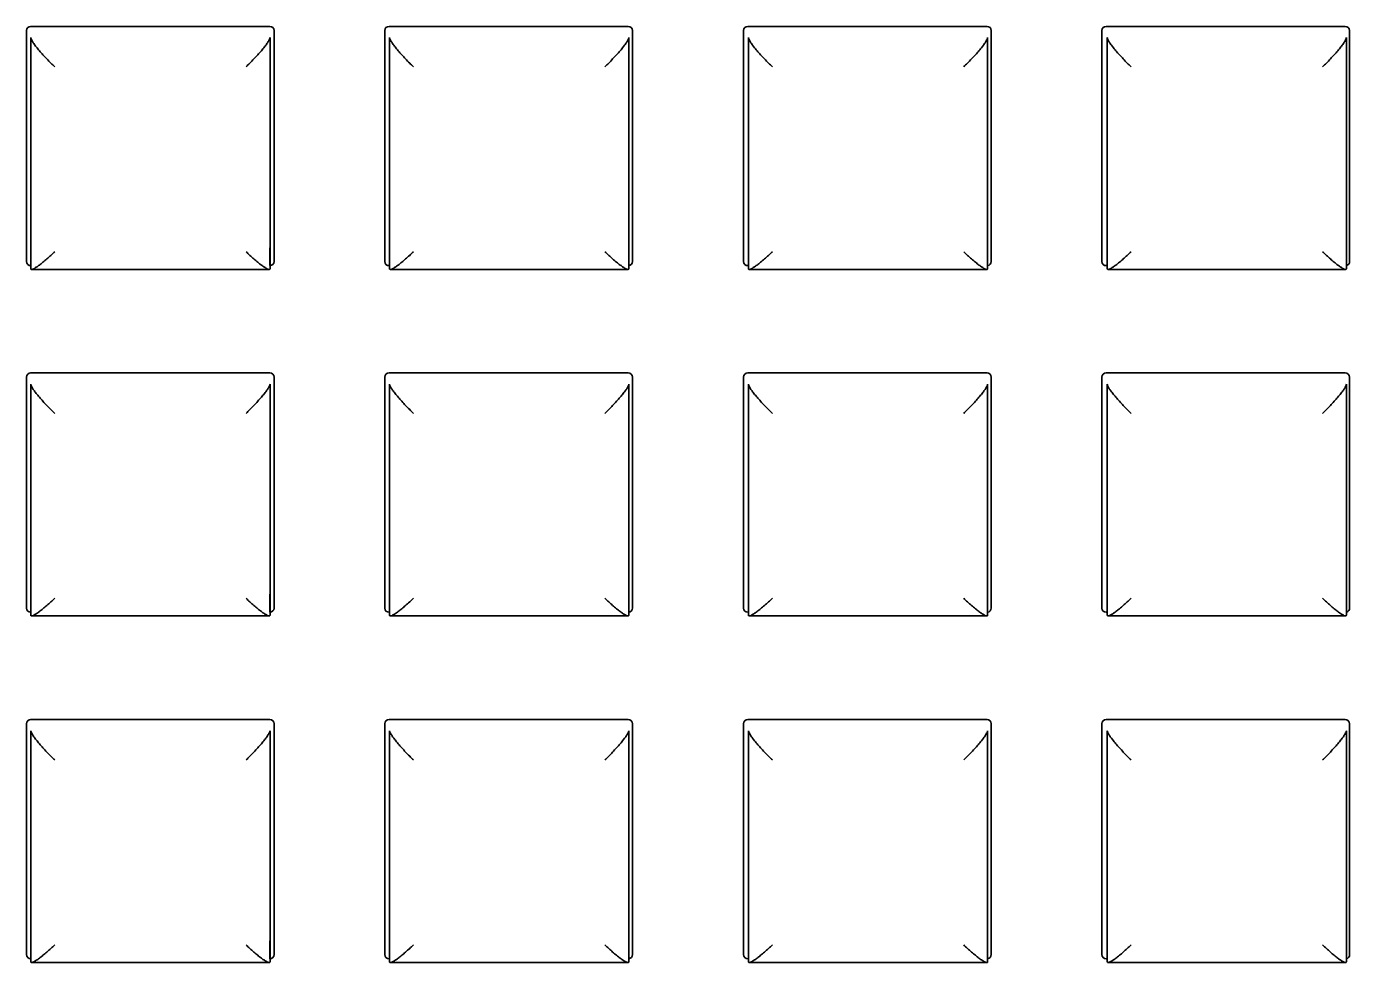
# Model space of a CAD drawing. Header units: inches. Extents: x 25 to 188, y -279 to -12.
# Drawn here: x 105.61 to 117.71, y -101.52 to -92.95 of the extents above; entities that cross this region are included whole.
import ezdxf

# ---------------------------------------------------------------- set-up
doc = ezdxf.new("R2010")
doc.units = ezdxf.units.IN
doc.header["$MEASUREMENT"] = 0
doc.layers.add('front panel', color=7, linetype='Continuous')

# ---------------------------------------------------------------- blocks, each defined once
blk = doc.blocks.new('block 3')
at = {"layer": 'front panel', "color": 7, "lineweight": 35, "true_color": 0xffffff}
for points in [[(105.646, -92.953), (107.835, -92.953)], [(108.925, -92.953), (111.113, -92.953)], [(112.207, -92.953), (114.396, -92.953)], [(115.486, -92.953), (117.674, -92.953)], [(105.608, -95.105), (105.608, -92.991)], [(105.647, -93.055), (105.647, -95.169)], [(107.836, -93.055), (107.836, -95.169)], [(107.874, -92.991), (107.874, -95.105)], [(108.886, -95.105), (108.886, -92.991)], [(108.93, -93.055), (108.93, -95.169)], [(111.119, -93.055), (111.119, -95.169)], [(111.152, -92.991), (111.152, -95.105)], [(112.169, -95.105), (112.169, -92.991)], [(112.213, -93.055), (112.213, -95.169)], [(114.401, -93.055), (114.401, -95.169)], [(114.435, -92.991), (114.435, -95.105)], [(115.447, -95.105), (115.447, -92.991)], [(115.496, -93.055), (115.496, -95.169)], [(117.684, -93.055), (117.684, -95.169)], [(117.713, -92.991), (117.713, -95.105)], [(107.835, -94.978), (107.835, -95.11), (107.835, -95.142)], [(105.647, -95.142), (105.646, -95.142)], [(108.93, -95.142), (108.925, -95.142)], [(112.213, -95.142), (112.207, -95.142)], [(115.496, -95.142), (115.486, -95.142)], [(107.828, -95.177), (105.655, -95.177)], [(111.111, -95.177), (108.937, -95.177)], [(114.394, -95.177), (112.22, -95.177)], [(117.677, -95.177), (115.503, -95.177)], [(105.608, -98.276), (105.608, -96.161)], [(105.646, -96.124), (107.835, -96.124)], [(105.647, -96.226), (105.647, -98.34)], [(107.836, -96.226), (107.836, -98.34)], [(107.874, -96.161), (107.874, -98.276)], [(108.886, -98.276), (108.886, -96.161)], [(108.925, -96.124), (111.113, -96.124)], [(108.93, -96.226), (108.93, -98.34)], [(111.119, -96.226), (111.119, -98.34)], [(111.152, -96.161), (111.152, -98.276)], [(112.169, -98.276), (112.169, -96.161)], [(112.207, -96.124), (114.396, -96.124)], [(112.213, -96.226), (112.213, -98.34)], [(114.401, -96.226), (114.401, -98.34)], [(114.435, -96.161), (114.435, -98.276)], [(115.447, -98.276), (115.447, -96.161)], [(115.486, -96.124), (117.674, -96.124)], [(115.496, -96.226), (115.496, -98.34)], [(117.684, -96.226), (117.684, -98.34)], [(117.713, -96.161), (117.713, -98.276)], [(107.835, -98.149), (107.835, -98.281), (107.835, -98.313)], [(105.647, -98.313), (105.646, -98.313)], [(107.828, -98.347), (105.655, -98.347)], [(108.93, -98.313), (108.925, -98.313)], [(111.111, -98.347), (108.937, -98.347)], [(112.213, -98.313), (112.207, -98.313)], [(114.394, -98.347), (112.22, -98.347)], [(115.496, -98.313), (115.486, -98.313)], [(117.677, -98.347), (115.503, -98.347)], [(105.608, -101.446), (105.608, -99.332)], [(105.646, -99.295), (107.835, -99.295)], [(107.874, -99.332), (107.874, -101.446)], [(108.886, -101.446), (108.886, -99.332)], [(108.925, -99.295), (111.113, -99.295)], [(111.152, -99.332), (111.152, -101.446)], [(112.169, -101.446), (112.169, -99.332)], [(112.207, -99.295), (114.396, -99.295)], [(114.435, -99.332), (114.435, -101.446)], [(115.447, -101.446), (115.447, -99.332)], [(115.486, -99.295), (117.674, -99.295)], [(117.713, -99.332), (117.713, -101.446)], [(105.647, -101.511), (105.647, -99.397)], [(107.836, -99.397), (107.836, -101.511)], [(108.93, -99.397), (108.93, -101.511)], [(111.119, -99.397), (111.119, -101.511)], [(112.213, -101.511), (112.213, -99.397)], [(114.401, -99.397), (114.401, -101.511)], [(115.496, -101.511), (115.496, -99.397)], [(117.684, -99.397), (117.684, -101.511)], [(107.835, -101.32), (107.835, -101.452), (107.835, -101.484)], [(105.647, -101.484), (105.646, -101.484)], [(107.828, -101.518), (105.655, -101.518)], [(108.93, -101.484), (108.925, -101.484)], [(111.111, -101.518), (108.937, -101.518)], [(112.213, -101.484), (112.207, -101.484)], [(114.394, -101.518), (112.22, -101.518)], [(115.496, -101.484), (115.486, -101.484)], [(117.677, -101.518), (115.503, -101.518)]]:
    blk.add_lwpolyline(points, dxfattribs=at)
for points in [[(105.608, -92.991), (105.608, -92.97), (105.625, -92.953), (105.646, -92.953)], [(107.835, -92.953), (107.856, -92.953), (107.874, -92.97), (107.874, -92.991)], [(108.886, -92.991), (108.886, -92.97), (108.903, -92.953), (108.925, -92.953)], [(111.113, -92.953), (111.134, -92.953), (111.152, -92.97), (111.152, -92.991)], [(112.169, -92.991), (112.169, -92.97), (112.186, -92.953), (112.207, -92.953)], [(114.396, -92.953), (114.417, -92.953), (114.435, -92.97), (114.435, -92.991)], [(115.447, -92.991), (115.447, -92.97), (115.464, -92.953), (115.486, -92.953)], [(117.674, -92.953), (117.695, -92.953), (117.713, -92.97), (117.713, -92.991)], [(105.646, -95.142), (105.625, -95.142), (105.608, -95.125), (105.608, -95.105)], [(107.874, -95.105), (107.874, -95.125), (107.857, -95.141), (107.836, -95.142)], [(108.925, -95.142), (108.903, -95.142), (108.886, -95.125), (108.886, -95.105)], [(111.152, -95.105), (111.152, -95.123), (111.137, -95.139), (111.119, -95.141)], [(112.207, -95.142), (112.186, -95.142), (112.169, -95.125), (112.169, -95.105)], [(114.435, -95.105), (114.435, -95.123), (114.42, -95.139), (114.401, -95.141)], [(115.486, -95.142), (115.464, -95.142), (115.447, -95.125), (115.447, -95.105)], [(117.713, -95.105), (117.713, -95.122), (117.701, -95.136), (117.684, -95.14)], [(105.608, -96.161), (105.608, -96.141), (105.625, -96.124), (105.646, -96.124)], [(107.835, -96.124), (107.856, -96.124), (107.874, -96.141), (107.874, -96.161)], [(108.886, -96.161), (108.886, -96.141), (108.903, -96.124), (108.925, -96.124)], [(111.113, -96.124), (111.134, -96.124), (111.152, -96.141), (111.152, -96.161)], [(112.169, -96.161), (112.169, -96.141), (112.186, -96.124), (112.207, -96.124)], [(114.396, -96.124), (114.417, -96.124), (114.435, -96.141), (114.435, -96.161)], [(115.447, -96.161), (115.447, -96.141), (115.464, -96.124), (115.486, -96.124)], [(117.674, -96.124), (117.695, -96.124), (117.713, -96.141), (117.713, -96.161)], [(105.646, -98.313), (105.625, -98.313), (105.608, -98.296), (105.608, -98.276)], [(107.874, -98.276), (107.874, -98.296), (107.857, -98.312), (107.836, -98.313)], [(108.925, -98.313), (108.903, -98.313), (108.886, -98.296), (108.886, -98.276)], [(111.152, -98.276), (111.152, -98.294), (111.137, -98.31), (111.119, -98.312)], [(112.207, -98.313), (112.186, -98.313), (112.169, -98.296), (112.169, -98.276)], [(114.435, -98.276), (114.435, -98.294), (114.42, -98.31), (114.401, -98.312)], [(115.486, -98.313), (115.464, -98.313), (115.447, -98.296), (115.447, -98.276)], [(117.713, -98.276), (117.713, -98.293), (117.701, -98.307), (117.684, -98.311)], [(105.608, -99.332), (105.608, -99.312), (105.625, -99.295), (105.646, -99.295)], [(107.835, -99.295), (107.856, -99.295), (107.874, -99.312), (107.874, -99.332)], [(108.886, -99.332), (108.886, -99.312), (108.903, -99.295), (108.925, -99.295)], [(111.113, -99.295), (111.134, -99.295), (111.152, -99.312), (111.152, -99.332)], [(112.169, -99.332), (112.169, -99.312), (112.186, -99.295), (112.207, -99.295)], [(114.396, -99.295), (114.417, -99.295), (114.435, -99.312), (114.435, -99.332)], [(115.447, -99.332), (115.447, -99.312), (115.464, -99.295), (115.486, -99.295)], [(117.674, -99.295), (117.695, -99.295), (117.713, -99.312), (117.713, -99.332)], [(105.646, -101.484), (105.625, -101.484), (105.608, -101.467), (105.608, -101.446)], [(107.874, -101.446), (107.874, -101.467), (107.857, -101.483), (107.836, -101.484)], [(108.925, -101.484), (108.903, -101.484), (108.886, -101.467), (108.886, -101.446)], [(111.152, -101.446), (111.152, -101.465), (111.137, -101.481), (111.119, -101.483)], [(112.207, -101.484), (112.186, -101.484), (112.169, -101.467), (112.169, -101.446)], [(114.435, -101.446), (114.435, -101.465), (114.42, -101.481), (114.401, -101.483)], [(115.486, -101.484), (115.464, -101.484), (115.447, -101.467), (115.447, -101.446)], [(117.713, -101.446), (117.713, -101.464), (117.701, -101.478), (117.684, -101.482)]]:
    blk.add_open_spline(points, degree=3, dxfattribs=at)
for points, knots in [([(105.866, -93.323), (105.854, -93.312), (105.842, -93.3), (105.831, -93.288), (105.819, -93.276), (105.806, -93.263), (105.794, -93.251), (105.782, -93.238), (105.771, -93.225), (105.759, -93.212), (105.748, -93.2), (105.737, -93.187), (105.726, -93.175), (105.716, -93.163), (105.707, -93.151), (105.698, -93.14), (105.689, -93.13), (105.682, -93.119), (105.675, -93.11), (105.669, -93.101), (105.664, -93.093), (105.659, -93.085), (105.655, -93.078), (105.652, -93.072), (105.65, -93.067), (105.648, -93.062), (105.647, -93.058), (105.647, -93.055)], [0, 0, 0, 0, 1, 1, 1, 2, 2, 2, 3, 3, 3, 4, 4, 4, 5, 5, 5, 6, 6, 6, 7, 7, 7, 8, 8, 8, 9, 9, 9, 9]), ([(107.617, -93.323), (107.629, -93.312), (107.64, -93.3), (107.652, -93.288), (107.664, -93.276), (107.677, -93.263), (107.688, -93.251), (107.7, -93.238), (107.712, -93.225), (107.724, -93.212), (107.735, -93.2), (107.746, -93.187), (107.757, -93.175), (107.767, -93.163), (107.776, -93.151), (107.785, -93.14), (107.793, -93.13), (107.801, -93.119), (107.808, -93.11), (107.814, -93.101), (107.819, -93.093), (107.824, -93.085), (107.828, -93.078), (107.831, -93.072), (107.833, -93.067), (107.835, -93.062), (107.836, -93.058), (107.836, -93.055)], [0, 0, 0, 0, 1, 1, 1, 2, 2, 2, 3, 3, 3, 4, 4, 4, 5, 5, 5, 6, 6, 6, 7, 7, 7, 8, 8, 8, 9, 9, 9, 9]), ([(108.93, -93.055), (108.93, -93.058), (108.931, -93.062), (108.933, -93.067), (108.935, -93.072), (108.938, -93.078), (108.942, -93.085), (108.946, -93.093), (108.952, -93.101), (108.958, -93.11), (108.965, -93.119), (108.972, -93.13), (108.981, -93.14), (108.989, -93.151), (108.999, -93.163), (109.009, -93.175), (109.019, -93.187), (109.031, -93.2), (109.042, -93.212), (109.053, -93.225), (109.065, -93.238), (109.077, -93.251), (109.089, -93.263), (109.101, -93.276), (109.114, -93.288), (109.125, -93.3), (109.137, -93.312), (109.149, -93.323)], [0, 0, 0, 0, 1, 1, 1, 2, 2, 2, 3, 3, 3, 4, 4, 4, 5, 5, 5, 6, 6, 6, 7, 7, 7, 8, 8, 8, 9, 9, 9, 9]), ([(111.119, -93.055), (111.119, -93.058), (111.118, -93.062), (111.116, -93.067), (111.114, -93.072), (111.111, -93.078), (111.107, -93.085), (111.102, -93.093), (111.097, -93.101), (111.091, -93.11), (111.084, -93.119), (111.076, -93.13), (111.068, -93.14), (111.059, -93.151), (111.05, -93.163), (111.04, -93.175), (111.029, -93.187), (111.018, -93.2), (111.007, -93.212), (110.995, -93.225), (110.983, -93.238), (110.971, -93.251), (110.959, -93.263), (110.947, -93.276), (110.935, -93.288), (110.923, -93.3), (110.911, -93.312), (110.9, -93.323)], [0, 0, 0, 0, 1, 1, 1, 2, 2, 2, 3, 3, 3, 4, 4, 4, 5, 5, 5, 6, 6, 6, 7, 7, 7, 8, 8, 8, 9, 9, 9, 9]), ([(112.432, -93.323), (112.42, -93.312), (112.408, -93.3), (112.396, -93.288), (112.384, -93.276), (112.372, -93.263), (112.36, -93.251), (112.348, -93.238), (112.336, -93.225), (112.325, -93.212), (112.313, -93.2), (112.302, -93.187), (112.292, -93.175), (112.282, -93.163), (112.272, -93.151), (112.263, -93.14), (112.255, -93.13), (112.248, -93.119), (112.241, -93.11), (112.235, -93.101), (112.229, -93.093), (112.225, -93.085), (112.221, -93.078), (112.218, -93.072), (112.216, -93.067), (112.214, -93.062), (112.213, -93.058), (112.213, -93.055)], [0, 0, 0, 0, 1, 1, 1, 2, 2, 2, 3, 3, 3, 4, 4, 4, 5, 5, 5, 6, 6, 6, 7, 7, 7, 8, 8, 8, 9, 9, 9, 9]), ([(114.401, -93.055), (114.401, -93.058), (114.4, -93.062), (114.399, -93.067), (114.396, -93.072), (114.393, -93.078), (114.389, -93.085), (114.385, -93.093), (114.38, -93.101), (114.373, -93.11), (114.367, -93.119), (114.359, -93.13), (114.351, -93.14), (114.342, -93.151), (114.332, -93.163), (114.322, -93.175), (114.312, -93.187), (114.301, -93.2), (114.29, -93.212), (114.278, -93.225), (114.266, -93.238), (114.254, -93.251), (114.242, -93.263), (114.23, -93.276), (114.218, -93.288), (114.206, -93.3), (114.194, -93.312), (114.183, -93.323)], [0, 0, 0, 0, 1, 1, 1, 2, 2, 2, 3, 3, 3, 4, 4, 4, 5, 5, 5, 6, 6, 6, 7, 7, 7, 8, 8, 8, 9, 9, 9, 9]), ([(115.715, -93.323), (115.703, -93.312), (115.691, -93.3), (115.679, -93.288), (115.667, -93.276), (115.655, -93.263), (115.643, -93.251), (115.631, -93.238), (115.619, -93.225), (115.608, -93.212), (115.596, -93.2), (115.585, -93.187), (115.575, -93.175), (115.565, -93.163), (115.555, -93.151), (115.546, -93.14), (115.538, -93.13), (115.53, -93.119), (115.524, -93.11), (115.517, -93.101), (115.512, -93.093), (115.508, -93.085), (115.504, -93.078), (115.501, -93.072), (115.499, -93.067), (115.497, -93.062), (115.496, -93.058), (115.496, -93.055)], [0, 0, 0, 0, 1, 1, 1, 2, 2, 2, 3, 3, 3, 4, 4, 4, 5, 5, 5, 6, 6, 6, 7, 7, 7, 8, 8, 8, 9, 9, 9, 9]), ([(117.465, -93.323), (117.477, -93.312), (117.489, -93.3), (117.501, -93.288), (117.513, -93.276), (117.525, -93.263), (117.537, -93.251), (117.549, -93.238), (117.561, -93.225), (117.572, -93.212), (117.584, -93.2), (117.595, -93.187), (117.605, -93.175), (117.615, -93.163), (117.625, -93.151), (117.634, -93.14), (117.642, -93.13), (117.65, -93.119), (117.656, -93.11), (117.662, -93.101), (117.668, -93.093), (117.672, -93.085), (117.676, -93.078), (117.679, -93.072), (117.681, -93.067), (117.683, -93.062), (117.684, -93.058), (117.684, -93.055)], [0, 0, 0, 0, 1, 1, 1, 2, 2, 2, 3, 3, 3, 4, 4, 4, 5, 5, 5, 6, 6, 6, 7, 7, 7, 8, 8, 8, 9, 9, 9, 9]), ([(105.866, -95.014), (105.854, -95.026), (105.842, -95.037), (105.831, -95.048), (105.819, -95.059), (105.806, -95.07), (105.794, -95.08), (105.782, -95.091), (105.771, -95.101), (105.759, -95.11), (105.748, -95.12), (105.737, -95.128), (105.726, -95.136), (105.716, -95.144), (105.707, -95.151), (105.698, -95.156), (105.689, -95.162), (105.682, -95.166), (105.675, -95.17), (105.669, -95.173), (105.664, -95.175), (105.659, -95.176), (105.657, -95.176), (105.656, -95.177), (105.655, -95.177)], [0, 0, 0, 0, 1, 1, 1, 2, 2, 2, 3, 3, 3, 4, 4, 4, 5, 5, 5, 6, 6, 6, 7, 7, 7, 8, 8, 8, 8]), ([(107.828, -95.177), (107.827, -95.177), (107.825, -95.176), (107.824, -95.176), (107.819, -95.175), (107.814, -95.173), (107.808, -95.17), (107.801, -95.166), (107.793, -95.162), (107.785, -95.156), (107.776, -95.151), (107.767, -95.144), (107.757, -95.136), (107.746, -95.128), (107.735, -95.12), (107.724, -95.11), (107.712, -95.101), (107.7, -95.091), (107.688, -95.08), (107.677, -95.07), (107.664, -95.059), (107.652, -95.048), (107.64, -95.037), (107.629, -95.026), (107.617, -95.014)], [0, 0, 0, 0, 1, 1, 1, 2, 2, 2, 3, 3, 3, 4, 4, 4, 5, 5, 5, 6, 6, 6, 7, 7, 7, 8, 8, 8, 8]), ([(108.937, -95.177), (108.939, -95.177), (108.94, -95.176), (108.942, -95.176), (108.946, -95.175), (108.952, -95.173), (108.958, -95.17), (108.965, -95.166), (108.972, -95.162), (108.981, -95.156), (108.989, -95.151), (108.999, -95.144), (109.009, -95.136), (109.019, -95.128), (109.031, -95.12), (109.042, -95.11), (109.053, -95.101), (109.065, -95.091), (109.077, -95.08), (109.089, -95.07), (109.101, -95.059), (109.114, -95.048), (109.125, -95.037), (109.137, -95.026), (109.149, -95.014)], [0, 0, 0, 0, 1, 1, 1, 2, 2, 2, 3, 3, 3, 4, 4, 4, 5, 5, 5, 6, 6, 6, 7, 7, 7, 8, 8, 8, 8]), ([(110.9, -95.014), (110.911, -95.026), (110.923, -95.037), (110.935, -95.048), (110.947, -95.059), (110.959, -95.07), (110.971, -95.08), (110.983, -95.091), (110.995, -95.101), (111.007, -95.11), (111.018, -95.12), (111.029, -95.128), (111.04, -95.136), (111.05, -95.144), (111.059, -95.151), (111.068, -95.156), (111.076, -95.162), (111.084, -95.166), (111.091, -95.17), (111.097, -95.173), (111.102, -95.175), (111.107, -95.176), (111.108, -95.176), (111.11, -95.177), (111.111, -95.177)], [0, 0, 0, 0, 1, 1, 1, 2, 2, 2, 3, 3, 3, 4, 4, 4, 5, 5, 5, 6, 6, 6, 7, 7, 7, 8, 8, 8, 8]), ([(112.432, -95.014), (112.42, -95.026), (112.408, -95.037), (112.396, -95.048), (112.384, -95.059), (112.372, -95.07), (112.36, -95.08), (112.348, -95.091), (112.336, -95.101), (112.325, -95.11), (112.313, -95.12), (112.302, -95.128), (112.292, -95.136), (112.282, -95.144), (112.272, -95.151), (112.263, -95.156), (112.255, -95.162), (112.248, -95.166), (112.241, -95.17), (112.235, -95.173), (112.229, -95.175), (112.225, -95.176), (112.223, -95.176), (112.222, -95.177), (112.22, -95.177)], [0, 0, 0, 0, 1, 1, 1, 2, 2, 2, 3, 3, 3, 4, 4, 4, 5, 5, 5, 6, 6, 6, 7, 7, 7, 8, 8, 8, 8]), ([(114.183, -95.014), (114.194, -95.026), (114.206, -95.037), (114.218, -95.048), (114.23, -95.059), (114.242, -95.07), (114.254, -95.08), (114.266, -95.091), (114.278, -95.101), (114.29, -95.11), (114.301, -95.12), (114.312, -95.128), (114.322, -95.136), (114.332, -95.144), (114.342, -95.151), (114.351, -95.156), (114.359, -95.162), (114.367, -95.166), (114.373, -95.17), (114.38, -95.173), (114.385, -95.175), (114.389, -95.176), (114.391, -95.176), (114.393, -95.177), (114.394, -95.177)], [0, 0, 0, 0, 1, 1, 1, 2, 2, 2, 3, 3, 3, 4, 4, 4, 5, 5, 5, 6, 6, 6, 7, 7, 7, 8, 8, 8, 8]), ([(115.503, -95.177), (115.505, -95.177), (115.506, -95.176), (115.508, -95.176), (115.512, -95.175), (115.517, -95.173), (115.524, -95.17), (115.53, -95.166), (115.538, -95.162), (115.546, -95.156), (115.555, -95.151), (115.565, -95.144), (115.575, -95.136), (115.585, -95.128), (115.596, -95.12), (115.608, -95.11), (115.619, -95.101), (115.631, -95.091), (115.643, -95.08), (115.655, -95.07), (115.667, -95.059), (115.679, -95.048), (115.691, -95.037), (115.703, -95.026), (115.715, -95.014)], [0, 0, 0, 0, 1, 1, 1, 2, 2, 2, 3, 3, 3, 4, 4, 4, 5, 5, 5, 6, 6, 6, 7, 7, 7, 8, 8, 8, 8]), ([(117.677, -95.177), (117.675, -95.177), (117.674, -95.176), (117.672, -95.176), (117.668, -95.175), (117.662, -95.173), (117.656, -95.17), (117.65, -95.166), (117.642, -95.162), (117.634, -95.156), (117.625, -95.151), (117.615, -95.144), (117.605, -95.136), (117.595, -95.128), (117.584, -95.12), (117.572, -95.11), (117.561, -95.101), (117.549, -95.091), (117.537, -95.08), (117.525, -95.07), (117.513, -95.059), (117.501, -95.048), (117.489, -95.037), (117.477, -95.026), (117.465, -95.014)], [0, 0, 0, 0, 1, 1, 1, 2, 2, 2, 3, 3, 3, 4, 4, 4, 5, 5, 5, 6, 6, 6, 7, 7, 7, 8, 8, 8, 8]), ([(105.655, -95.177), (105.653, -95.177), (105.651, -95.176), (105.65, -95.175), (105.648, -95.174), (105.647, -95.172), (105.647, -95.169)], [0, 0, 0, 0, 1, 1, 1, 2, 2, 2, 2]), ([(107.836, -95.169), (107.836, -95.172), (107.835, -95.174), (107.833, -95.175), (107.832, -95.176), (107.83, -95.177), (107.828, -95.177)], [0, 0, 0, 0, 1, 1, 1, 2, 2, 2, 2]), ([(108.93, -95.169), (108.93, -95.172), (108.931, -95.174), (108.933, -95.175), (108.934, -95.176), (108.936, -95.177), (108.937, -95.177)], [0, 0, 0, 0, 1, 1, 1, 2, 2, 2, 2]), ([(111.111, -95.177), (111.113, -95.177), (111.115, -95.176), (111.116, -95.175), (111.118, -95.174), (111.119, -95.172), (111.119, -95.169)], [0, 0, 0, 0, 1, 1, 1, 2, 2, 2, 2]), ([(112.22, -95.177), (112.218, -95.177), (112.217, -95.176), (112.216, -95.175), (112.214, -95.174), (112.213, -95.172), (112.213, -95.169)], [0, 0, 0, 0, 1, 1, 1, 2, 2, 2, 2]), ([(114.394, -95.177), (114.396, -95.177), (114.397, -95.176), (114.399, -95.175), (114.4, -95.174), (114.401, -95.172), (114.401, -95.169)], [0, 0, 0, 0, 1, 1, 1, 2, 2, 2, 2]), ([(115.496, -95.169), (115.496, -95.172), (115.497, -95.174), (115.499, -95.175), (115.5, -95.176), (115.501, -95.177), (115.503, -95.177)], [0, 0, 0, 0, 1, 1, 1, 2, 2, 2, 2]), ([(117.684, -95.169), (117.684, -95.172), (117.683, -95.174), (117.681, -95.175), (117.68, -95.176), (117.679, -95.177), (117.677, -95.177)], [0, 0, 0, 0, 1, 1, 1, 2, 2, 2, 2]), ([(105.866, -96.494), (105.854, -96.483), (105.842, -96.471), (105.831, -96.459), (105.819, -96.447), (105.806, -96.434), (105.794, -96.422), (105.782, -96.409), (105.771, -96.396), (105.759, -96.383), (105.748, -96.371), (105.737, -96.358), (105.726, -96.346), (105.716, -96.334), (105.707, -96.322), (105.698, -96.311), (105.689, -96.301), (105.682, -96.29), (105.675, -96.281), (105.669, -96.272), (105.664, -96.264), (105.659, -96.256), (105.655, -96.249), (105.652, -96.243), (105.65, -96.238), (105.648, -96.233), (105.647, -96.229), (105.647, -96.226)], [0, 0, 0, 0, 1, 1, 1, 2, 2, 2, 3, 3, 3, 4, 4, 4, 5, 5, 5, 6, 6, 6, 7, 7, 7, 8, 8, 8, 9, 9, 9, 9]), ([(107.836, -96.226), (107.836, -96.229), (107.835, -96.233), (107.833, -96.238), (107.831, -96.243), (107.828, -96.249), (107.824, -96.256), (107.819, -96.264), (107.814, -96.272), (107.808, -96.281), (107.801, -96.29), (107.793, -96.301), (107.785, -96.311), (107.776, -96.322), (107.767, -96.334), (107.757, -96.346), (107.746, -96.358), (107.735, -96.371), (107.724, -96.383), (107.712, -96.396), (107.7, -96.409), (107.688, -96.422), (107.677, -96.434), (107.664, -96.447), (107.652, -96.459), (107.64, -96.471), (107.629, -96.483), (107.617, -96.494)], [0, 0, 0, 0, 1, 1, 1, 2, 2, 2, 3, 3, 3, 4, 4, 4, 5, 5, 5, 6, 6, 6, 7, 7, 7, 8, 8, 8, 9, 9, 9, 9]), ([(108.93, -96.226), (108.93, -96.229), (108.931, -96.233), (108.933, -96.238), (108.935, -96.243), (108.938, -96.249), (108.942, -96.256), (108.946, -96.264), (108.952, -96.272), (108.958, -96.281), (108.965, -96.29), (108.972, -96.301), (108.981, -96.311), (108.989, -96.322), (108.999, -96.334), (109.009, -96.346), (109.019, -96.358), (109.031, -96.371), (109.042, -96.383), (109.053, -96.396), (109.065, -96.409), (109.077, -96.422), (109.089, -96.434), (109.101, -96.447), (109.114, -96.459), (109.125, -96.471), (109.137, -96.483), (109.149, -96.494)], [0, 0, 0, 0, 1, 1, 1, 2, 2, 2, 3, 3, 3, 4, 4, 4, 5, 5, 5, 6, 6, 6, 7, 7, 7, 8, 8, 8, 9, 9, 9, 9]), ([(110.9, -96.494), (110.911, -96.483), (110.923, -96.471), (110.935, -96.459), (110.947, -96.447), (110.959, -96.434), (110.971, -96.422), (110.983, -96.409), (110.995, -96.396), (111.007, -96.383), (111.018, -96.371), (111.029, -96.358), (111.04, -96.346), (111.05, -96.334), (111.059, -96.322), (111.068, -96.311), (111.076, -96.301), (111.084, -96.29), (111.091, -96.281), (111.097, -96.272), (111.102, -96.264), (111.107, -96.256), (111.111, -96.249), (111.114, -96.243), (111.116, -96.238), (111.118, -96.233), (111.119, -96.229), (111.119, -96.226)], [0, 0, 0, 0, 1, 1, 1, 2, 2, 2, 3, 3, 3, 4, 4, 4, 5, 5, 5, 6, 6, 6, 7, 7, 7, 8, 8, 8, 9, 9, 9, 9]), ([(112.213, -96.226), (112.213, -96.229), (112.214, -96.233), (112.216, -96.238), (112.218, -96.243), (112.221, -96.249), (112.225, -96.256), (112.229, -96.264), (112.235, -96.272), (112.241, -96.281), (112.248, -96.29), (112.255, -96.301), (112.263, -96.311), (112.272, -96.322), (112.282, -96.334), (112.292, -96.346), (112.302, -96.358), (112.313, -96.371), (112.325, -96.383), (112.336, -96.396), (112.348, -96.409), (112.36, -96.422), (112.372, -96.434), (112.384, -96.447), (112.396, -96.459), (112.408, -96.471), (112.42, -96.483), (112.432, -96.494)], [0, 0, 0, 0, 1, 1, 1, 2, 2, 2, 3, 3, 3, 4, 4, 4, 5, 5, 5, 6, 6, 6, 7, 7, 7, 8, 8, 8, 9, 9, 9, 9]), ([(114.183, -96.494), (114.194, -96.483), (114.206, -96.471), (114.218, -96.459), (114.23, -96.447), (114.242, -96.434), (114.254, -96.422), (114.266, -96.409), (114.278, -96.396), (114.29, -96.383), (114.301, -96.371), (114.312, -96.358), (114.322, -96.346), (114.332, -96.334), (114.342, -96.322), (114.351, -96.311), (114.359, -96.301), (114.367, -96.29), (114.373, -96.281), (114.38, -96.272), (114.385, -96.264), (114.389, -96.256), (114.393, -96.249), (114.396, -96.243), (114.399, -96.238), (114.4, -96.233), (114.401, -96.229), (114.401, -96.226)], [0, 0, 0, 0, 1, 1, 1, 2, 2, 2, 3, 3, 3, 4, 4, 4, 5, 5, 5, 6, 6, 6, 7, 7, 7, 8, 8, 8, 9, 9, 9, 9]), ([(115.715, -96.494), (115.703, -96.483), (115.691, -96.471), (115.679, -96.459), (115.667, -96.447), (115.655, -96.434), (115.643, -96.422), (115.631, -96.409), (115.619, -96.396), (115.608, -96.383), (115.596, -96.371), (115.585, -96.358), (115.575, -96.346), (115.565, -96.334), (115.555, -96.322), (115.546, -96.311), (115.538, -96.301), (115.53, -96.29), (115.524, -96.281), (115.517, -96.272), (115.512, -96.264), (115.508, -96.256), (115.504, -96.249), (115.501, -96.243), (115.499, -96.238), (115.497, -96.233), (115.496, -96.229), (115.496, -96.226)], [0, 0, 0, 0, 1, 1, 1, 2, 2, 2, 3, 3, 3, 4, 4, 4, 5, 5, 5, 6, 6, 6, 7, 7, 7, 8, 8, 8, 9, 9, 9, 9]), ([(117.465, -96.494), (117.477, -96.483), (117.489, -96.471), (117.501, -96.459), (117.513, -96.447), (117.525, -96.434), (117.537, -96.422), (117.549, -96.409), (117.561, -96.396), (117.572, -96.383), (117.584, -96.371), (117.595, -96.358), (117.605, -96.346), (117.615, -96.334), (117.625, -96.322), (117.634, -96.311), (117.642, -96.301), (117.65, -96.29), (117.656, -96.281), (117.662, -96.272), (117.668, -96.264), (117.672, -96.256), (117.676, -96.249), (117.679, -96.243), (117.681, -96.238), (117.683, -96.233), (117.684, -96.229), (117.684, -96.226)], [0, 0, 0, 0, 1, 1, 1, 2, 2, 2, 3, 3, 3, 4, 4, 4, 5, 5, 5, 6, 6, 6, 7, 7, 7, 8, 8, 8, 9, 9, 9, 9]), ([(105.655, -98.347), (105.656, -98.347), (105.657, -98.347), (105.659, -98.347), (105.664, -98.346), (105.669, -98.344), (105.675, -98.341), (105.682, -98.337), (105.689, -98.333), (105.698, -98.327), (105.707, -98.322), (105.716, -98.315), (105.726, -98.307), (105.737, -98.299), (105.748, -98.291), (105.759, -98.281), (105.771, -98.272), (105.782, -98.262), (105.794, -98.251), (105.806, -98.241), (105.819, -98.23), (105.831, -98.219), (105.842, -98.208), (105.854, -98.197), (105.866, -98.185)], [0, 0, 0, 0, 1, 1, 1, 2, 2, 2, 3, 3, 3, 4, 4, 4, 5, 5, 5, 6, 6, 6, 7, 7, 7, 8, 8, 8, 8]), ([(107.828, -98.347), (107.827, -98.347), (107.825, -98.347), (107.824, -98.347), (107.819, -98.346), (107.814, -98.344), (107.808, -98.341), (107.801, -98.337), (107.793, -98.333), (107.785, -98.327), (107.776, -98.322), (107.767, -98.315), (107.757, -98.307), (107.746, -98.299), (107.735, -98.291), (107.724, -98.281), (107.712, -98.272), (107.7, -98.262), (107.688, -98.251), (107.677, -98.241), (107.664, -98.23), (107.652, -98.219), (107.64, -98.208), (107.629, -98.197), (107.617, -98.185)], [0, 0, 0, 0, 1, 1, 1, 2, 2, 2, 3, 3, 3, 4, 4, 4, 5, 5, 5, 6, 6, 6, 7, 7, 7, 8, 8, 8, 8]), ([(109.149, -98.185), (109.137, -98.197), (109.125, -98.208), (109.114, -98.219), (109.101, -98.23), (109.089, -98.241), (109.077, -98.251), (109.065, -98.262), (109.053, -98.272), (109.042, -98.281), (109.031, -98.291), (109.019, -98.299), (109.009, -98.307), (108.999, -98.315), (108.989, -98.322), (108.981, -98.327), (108.972, -98.333), (108.965, -98.337), (108.958, -98.341), (108.952, -98.344), (108.946, -98.346), (108.942, -98.347), (108.94, -98.347), (108.939, -98.347), (108.937, -98.347)], [0, 0, 0, 0, 1, 1, 1, 2, 2, 2, 3, 3, 3, 4, 4, 4, 5, 5, 5, 6, 6, 6, 7, 7, 7, 8, 8, 8, 8]), ([(110.9, -98.185), (110.911, -98.197), (110.923, -98.208), (110.935, -98.219), (110.947, -98.23), (110.959, -98.241), (110.971, -98.251), (110.983, -98.262), (110.995, -98.272), (111.007, -98.281), (111.018, -98.291), (111.029, -98.299), (111.04, -98.307), (111.05, -98.315), (111.059, -98.322), (111.068, -98.327), (111.076, -98.333), (111.084, -98.337), (111.091, -98.341), (111.097, -98.344), (111.102, -98.346), (111.107, -98.347), (111.108, -98.347), (111.11, -98.347), (111.111, -98.347)], [0, 0, 0, 0, 1, 1, 1, 2, 2, 2, 3, 3, 3, 4, 4, 4, 5, 5, 5, 6, 6, 6, 7, 7, 7, 8, 8, 8, 8]), ([(112.432, -98.185), (112.42, -98.197), (112.408, -98.208), (112.396, -98.219), (112.384, -98.23), (112.372, -98.241), (112.36, -98.251), (112.348, -98.262), (112.336, -98.272), (112.325, -98.281), (112.313, -98.291), (112.302, -98.299), (112.292, -98.307), (112.282, -98.315), (112.272, -98.322), (112.263, -98.327), (112.255, -98.333), (112.248, -98.337), (112.241, -98.341), (112.235, -98.344), (112.229, -98.346), (112.225, -98.347), (112.223, -98.347), (112.222, -98.347), (112.22, -98.347)], [0, 0, 0, 0, 1, 1, 1, 2, 2, 2, 3, 3, 3, 4, 4, 4, 5, 5, 5, 6, 6, 6, 7, 7, 7, 8, 8, 8, 8]), ([(114.394, -98.347), (114.393, -98.347), (114.391, -98.347), (114.389, -98.347), (114.385, -98.346), (114.38, -98.344), (114.373, -98.341), (114.367, -98.337), (114.359, -98.333), (114.351, -98.327), (114.342, -98.322), (114.332, -98.315), (114.322, -98.307), (114.312, -98.299), (114.301, -98.291), (114.29, -98.281), (114.278, -98.272), (114.266, -98.262), (114.254, -98.251), (114.242, -98.241), (114.23, -98.23), (114.218, -98.219), (114.206, -98.208), (114.194, -98.197), (114.183, -98.185)], [0, 0, 0, 0, 1, 1, 1, 2, 2, 2, 3, 3, 3, 4, 4, 4, 5, 5, 5, 6, 6, 6, 7, 7, 7, 8, 8, 8, 8]), ([(115.503, -98.347), (115.505, -98.347), (115.506, -98.347), (115.508, -98.347), (115.512, -98.346), (115.517, -98.344), (115.524, -98.341), (115.53, -98.337), (115.538, -98.333), (115.546, -98.327), (115.555, -98.322), (115.565, -98.315), (115.575, -98.307), (115.585, -98.299), (115.596, -98.291), (115.608, -98.281), (115.619, -98.272), (115.631, -98.262), (115.643, -98.251), (115.655, -98.241), (115.667, -98.23), (115.679, -98.219), (115.691, -98.208), (115.703, -98.197), (115.715, -98.185)], [0, 0, 0, 0, 1, 1, 1, 2, 2, 2, 3, 3, 3, 4, 4, 4, 5, 5, 5, 6, 6, 6, 7, 7, 7, 8, 8, 8, 8]), ([(117.677, -98.347), (117.675, -98.347), (117.674, -98.347), (117.672, -98.347), (117.668, -98.346), (117.662, -98.344), (117.656, -98.341), (117.65, -98.337), (117.642, -98.333), (117.634, -98.327), (117.625, -98.322), (117.615, -98.315), (117.605, -98.307), (117.595, -98.299), (117.584, -98.291), (117.572, -98.281), (117.561, -98.272), (117.549, -98.262), (117.537, -98.251), (117.525, -98.241), (117.513, -98.23), (117.501, -98.219), (117.489, -98.208), (117.477, -98.197), (117.465, -98.185)], [0, 0, 0, 0, 1, 1, 1, 2, 2, 2, 3, 3, 3, 4, 4, 4, 5, 5, 5, 6, 6, 6, 7, 7, 7, 8, 8, 8, 8]), ([(105.647, -98.34), (105.647, -98.343), (105.648, -98.345), (105.65, -98.346), (105.651, -98.347), (105.653, -98.347), (105.655, -98.347)], [0, 0, 0, 0, 1, 1, 1, 2, 2, 2, 2]), ([(107.836, -98.34), (107.836, -98.343), (107.835, -98.345), (107.833, -98.346), (107.832, -98.347), (107.83, -98.347), (107.828, -98.347)], [0, 0, 0, 0, 1, 1, 1, 2, 2, 2, 2]), ([(108.937, -98.347), (108.936, -98.347), (108.934, -98.347), (108.933, -98.346), (108.931, -98.345), (108.93, -98.343), (108.93, -98.34)], [0, 0, 0, 0, 1, 1, 1, 2, 2, 2, 2]), ([(111.111, -98.347), (111.113, -98.347), (111.115, -98.347), (111.116, -98.346), (111.118, -98.345), (111.119, -98.343), (111.119, -98.34)], [0, 0, 0, 0, 1, 1, 1, 2, 2, 2, 2]), ([(112.22, -98.347), (112.218, -98.347), (112.217, -98.347), (112.216, -98.346), (112.214, -98.345), (112.213, -98.343), (112.213, -98.34)], [0, 0, 0, 0, 1, 1, 1, 2, 2, 2, 2]), ([(114.401, -98.34), (114.401, -98.343), (114.4, -98.345), (114.399, -98.346), (114.397, -98.347), (114.396, -98.347), (114.394, -98.347)], [0, 0, 0, 0, 1, 1, 1, 2, 2, 2, 2]), ([(115.496, -98.34), (115.496, -98.343), (115.497, -98.345), (115.499, -98.346), (115.5, -98.347), (115.501, -98.347), (115.503, -98.347)], [0, 0, 0, 0, 1, 1, 1, 2, 2, 2, 2]), ([(117.684, -98.34), (117.684, -98.343), (117.683, -98.345), (117.681, -98.346), (117.68, -98.347), (117.679, -98.347), (117.677, -98.347)], [0, 0, 0, 0, 1, 1, 1, 2, 2, 2, 2]), ([(105.647, -99.397), (105.647, -99.4), (105.648, -99.404), (105.65, -99.409), (105.652, -99.414), (105.655, -99.42), (105.659, -99.427), (105.664, -99.435), (105.669, -99.443), (105.675, -99.452), (105.682, -99.461), (105.689, -99.472), (105.698, -99.482), (105.707, -99.493), (105.716, -99.505), (105.726, -99.517), (105.737, -99.529), (105.748, -99.542), (105.759, -99.554), (105.771, -99.567), (105.782, -99.58), (105.794, -99.593), (105.806, -99.605), (105.819, -99.618), (105.831, -99.63), (105.842, -99.642), (105.854, -99.654), (105.866, -99.665)], [0, 0, 0, 0, 1, 1, 1, 2, 2, 2, 3, 3, 3, 4, 4, 4, 5, 5, 5, 6, 6, 6, 7, 7, 7, 8, 8, 8, 9, 9, 9, 9]), ([(107.617, -99.665), (107.629, -99.654), (107.64, -99.642), (107.652, -99.63), (107.664, -99.618), (107.677, -99.605), (107.688, -99.593), (107.7, -99.58), (107.712, -99.567), (107.724, -99.554), (107.735, -99.542), (107.746, -99.529), (107.757, -99.517), (107.767, -99.505), (107.776, -99.493), (107.785, -99.482), (107.793, -99.472), (107.801, -99.461), (107.808, -99.452), (107.814, -99.443), (107.819, -99.435), (107.824, -99.427), (107.828, -99.42), (107.831, -99.414), (107.833, -99.409), (107.835, -99.404), (107.836, -99.4), (107.836, -99.397)], [0, 0, 0, 0, 1, 1, 1, 2, 2, 2, 3, 3, 3, 4, 4, 4, 5, 5, 5, 6, 6, 6, 7, 7, 7, 8, 8, 8, 9, 9, 9, 9]), ([(108.93, -99.397), (108.93, -99.4), (108.931, -99.404), (108.933, -99.409), (108.935, -99.414), (108.938, -99.42), (108.942, -99.427), (108.946, -99.435), (108.952, -99.443), (108.958, -99.452), (108.965, -99.461), (108.972, -99.472), (108.981, -99.482), (108.989, -99.493), (108.999, -99.505), (109.009, -99.517), (109.019, -99.529), (109.031, -99.542), (109.042, -99.554), (109.053, -99.567), (109.065, -99.58), (109.077, -99.593), (109.089, -99.605), (109.101, -99.618), (109.114, -99.63), (109.125, -99.642), (109.137, -99.654), (109.149, -99.665)], [0, 0, 0, 0, 1, 1, 1, 2, 2, 2, 3, 3, 3, 4, 4, 4, 5, 5, 5, 6, 6, 6, 7, 7, 7, 8, 8, 8, 9, 9, 9, 9]), ([(110.9, -99.665), (110.911, -99.654), (110.923, -99.642), (110.935, -99.63), (110.947, -99.618), (110.959, -99.605), (110.971, -99.593), (110.983, -99.58), (110.995, -99.567), (111.007, -99.554), (111.018, -99.542), (111.029, -99.529), (111.04, -99.517), (111.05, -99.505), (111.059, -99.493), (111.068, -99.482), (111.076, -99.472), (111.084, -99.461), (111.091, -99.452), (111.097, -99.443), (111.102, -99.435), (111.107, -99.427), (111.111, -99.42), (111.114, -99.414), (111.116, -99.409), (111.118, -99.404), (111.119, -99.4), (111.119, -99.397)], [0, 0, 0, 0, 1, 1, 1, 2, 2, 2, 3, 3, 3, 4, 4, 4, 5, 5, 5, 6, 6, 6, 7, 7, 7, 8, 8, 8, 9, 9, 9, 9]), ([(112.213, -99.397), (112.213, -99.4), (112.214, -99.404), (112.216, -99.409), (112.218, -99.414), (112.221, -99.42), (112.225, -99.427), (112.229, -99.435), (112.235, -99.443), (112.241, -99.452), (112.248, -99.461), (112.255, -99.472), (112.263, -99.482), (112.272, -99.493), (112.282, -99.505), (112.292, -99.517), (112.302, -99.529), (112.313, -99.542), (112.325, -99.554), (112.336, -99.567), (112.348, -99.58), (112.36, -99.593), (112.372, -99.605), (112.384, -99.618), (112.396, -99.63), (112.408, -99.642), (112.42, -99.654), (112.432, -99.665)], [0, 0, 0, 0, 1, 1, 1, 2, 2, 2, 3, 3, 3, 4, 4, 4, 5, 5, 5, 6, 6, 6, 7, 7, 7, 8, 8, 8, 9, 9, 9, 9]), ([(114.401, -99.397), (114.401, -99.4), (114.4, -99.404), (114.399, -99.409), (114.396, -99.414), (114.393, -99.42), (114.389, -99.427), (114.385, -99.435), (114.38, -99.443), (114.373, -99.452), (114.367, -99.461), (114.359, -99.472), (114.351, -99.482), (114.342, -99.493), (114.332, -99.505), (114.322, -99.517), (114.312, -99.529), (114.301, -99.542), (114.29, -99.554), (114.278, -99.567), (114.266, -99.58), (114.254, -99.593), (114.242, -99.605), (114.23, -99.618), (114.218, -99.63), (114.206, -99.642), (114.194, -99.654), (114.183, -99.665)], [0, 0, 0, 0, 1, 1, 1, 2, 2, 2, 3, 3, 3, 4, 4, 4, 5, 5, 5, 6, 6, 6, 7, 7, 7, 8, 8, 8, 9, 9, 9, 9]), ([(115.715, -99.665), (115.703, -99.654), (115.691, -99.642), (115.679, -99.63), (115.667, -99.618), (115.655, -99.605), (115.643, -99.593), (115.631, -99.58), (115.619, -99.567), (115.608, -99.554), (115.596, -99.542), (115.585, -99.529), (115.575, -99.517), (115.565, -99.505), (115.555, -99.493), (115.546, -99.482), (115.538, -99.472), (115.53, -99.461), (115.524, -99.452), (115.517, -99.443), (115.512, -99.435), (115.508, -99.427), (115.504, -99.42), (115.501, -99.414), (115.499, -99.409), (115.497, -99.404), (115.496, -99.4), (115.496, -99.397)], [0, 0, 0, 0, 1, 1, 1, 2, 2, 2, 3, 3, 3, 4, 4, 4, 5, 5, 5, 6, 6, 6, 7, 7, 7, 8, 8, 8, 9, 9, 9, 9]), ([(117.684, -99.397), (117.684, -99.4), (117.683, -99.404), (117.681, -99.409), (117.679, -99.414), (117.676, -99.42), (117.672, -99.427), (117.668, -99.435), (117.662, -99.443), (117.656, -99.452), (117.65, -99.461), (117.642, -99.472), (117.634, -99.482), (117.625, -99.493), (117.615, -99.505), (117.605, -99.517), (117.595, -99.529), (117.584, -99.542), (117.572, -99.554), (117.561, -99.567), (117.549, -99.58), (117.537, -99.593), (117.525, -99.605), (117.513, -99.618), (117.501, -99.63), (117.489, -99.642), (117.477, -99.654), (117.465, -99.665)], [0, 0, 0, 0, 1, 1, 1, 2, 2, 2, 3, 3, 3, 4, 4, 4, 5, 5, 5, 6, 6, 6, 7, 7, 7, 8, 8, 8, 9, 9, 9, 9]), ([(105.866, -101.356), (105.854, -101.368), (105.842, -101.379), (105.831, -101.39), (105.819, -101.401), (105.806, -101.412), (105.794, -101.422), (105.782, -101.433), (105.771, -101.443), (105.759, -101.452), (105.748, -101.462), (105.737, -101.47), (105.726, -101.478), (105.716, -101.486), (105.707, -101.493), (105.698, -101.498), (105.689, -101.504), (105.682, -101.508), (105.675, -101.512), (105.669, -101.515), (105.664, -101.517), (105.659, -101.518), (105.657, -101.518), (105.656, -101.518), (105.655, -101.518)], [0, 0, 0, 0, 1, 1, 1, 2, 2, 2, 3, 3, 3, 4, 4, 4, 5, 5, 5, 6, 6, 6, 7, 7, 7, 8, 8, 8, 8]), ([(107.828, -101.518), (107.827, -101.518), (107.825, -101.518), (107.824, -101.518), (107.819, -101.517), (107.814, -101.515), (107.808, -101.512), (107.801, -101.508), (107.793, -101.504), (107.785, -101.498), (107.776, -101.493), (107.767, -101.486), (107.757, -101.478), (107.746, -101.47), (107.735, -101.462), (107.724, -101.452), (107.712, -101.443), (107.7, -101.433), (107.688, -101.422), (107.677, -101.412), (107.664, -101.401), (107.652, -101.39), (107.64, -101.379), (107.629, -101.368), (107.617, -101.356)], [0, 0, 0, 0, 1, 1, 1, 2, 2, 2, 3, 3, 3, 4, 4, 4, 5, 5, 5, 6, 6, 6, 7, 7, 7, 8, 8, 8, 8]), ([(109.149, -101.356), (109.137, -101.368), (109.125, -101.379), (109.114, -101.39), (109.101, -101.401), (109.089, -101.412), (109.077, -101.422), (109.065, -101.433), (109.053, -101.443), (109.042, -101.452), (109.031, -101.462), (109.019, -101.47), (109.009, -101.478), (108.999, -101.486), (108.989, -101.493), (108.981, -101.498), (108.972, -101.504), (108.965, -101.508), (108.958, -101.512), (108.952, -101.515), (108.946, -101.517), (108.942, -101.518), (108.94, -101.518), (108.939, -101.518), (108.937, -101.518)], [0, 0, 0, 0, 1, 1, 1, 2, 2, 2, 3, 3, 3, 4, 4, 4, 5, 5, 5, 6, 6, 6, 7, 7, 7, 8, 8, 8, 8]), ([(110.9, -101.356), (110.911, -101.368), (110.923, -101.379), (110.935, -101.39), (110.947, -101.401), (110.959, -101.412), (110.971, -101.422), (110.983, -101.433), (110.995, -101.443), (111.007, -101.452), (111.018, -101.462), (111.029, -101.47), (111.04, -101.478), (111.05, -101.486), (111.059, -101.493), (111.068, -101.498), (111.076, -101.504), (111.084, -101.508), (111.091, -101.512), (111.097, -101.515), (111.102, -101.517), (111.107, -101.518), (111.108, -101.518), (111.11, -101.518), (111.111, -101.518)], [0, 0, 0, 0, 1, 1, 1, 2, 2, 2, 3, 3, 3, 4, 4, 4, 5, 5, 5, 6, 6, 6, 7, 7, 7, 8, 8, 8, 8]), ([(112.432, -101.356), (112.42, -101.368), (112.408, -101.379), (112.396, -101.39), (112.384, -101.401), (112.372, -101.412), (112.36, -101.422), (112.348, -101.433), (112.336, -101.443), (112.325, -101.452), (112.313, -101.462), (112.302, -101.47), (112.292, -101.478), (112.282, -101.486), (112.272, -101.493), (112.263, -101.498), (112.255, -101.504), (112.248, -101.508), (112.241, -101.512), (112.235, -101.515), (112.229, -101.517), (112.225, -101.518), (112.223, -101.518), (112.222, -101.518), (112.22, -101.518)], [0, 0, 0, 0, 1, 1, 1, 2, 2, 2, 3, 3, 3, 4, 4, 4, 5, 5, 5, 6, 6, 6, 7, 7, 7, 8, 8, 8, 8]), ([(114.183, -101.356), (114.194, -101.368), (114.206, -101.379), (114.218, -101.39), (114.23, -101.401), (114.242, -101.412), (114.254, -101.422), (114.266, -101.433), (114.278, -101.443), (114.29, -101.452), (114.301, -101.462), (114.312, -101.47), (114.322, -101.478), (114.332, -101.486), (114.342, -101.493), (114.351, -101.498), (114.359, -101.504), (114.367, -101.508), (114.373, -101.512), (114.38, -101.515), (114.385, -101.517), (114.389, -101.518), (114.391, -101.518), (114.393, -101.518), (114.394, -101.518)], [0, 0, 0, 0, 1, 1, 1, 2, 2, 2, 3, 3, 3, 4, 4, 4, 5, 5, 5, 6, 6, 6, 7, 7, 7, 8, 8, 8, 8]), ([(115.503, -101.518), (115.505, -101.518), (115.506, -101.518), (115.508, -101.518), (115.512, -101.517), (115.517, -101.515), (115.524, -101.512), (115.53, -101.508), (115.538, -101.504), (115.546, -101.498), (115.555, -101.493), (115.565, -101.486), (115.575, -101.478), (115.585, -101.47), (115.596, -101.462), (115.608, -101.452), (115.619, -101.443), (115.631, -101.433), (115.643, -101.422), (115.655, -101.412), (115.667, -101.401), (115.679, -101.39), (115.691, -101.379), (115.703, -101.368), (115.715, -101.356)], [0, 0, 0, 0, 1, 1, 1, 2, 2, 2, 3, 3, 3, 4, 4, 4, 5, 5, 5, 6, 6, 6, 7, 7, 7, 8, 8, 8, 8]), ([(117.677, -101.518), (117.675, -101.518), (117.674, -101.518), (117.672, -101.518), (117.668, -101.517), (117.662, -101.515), (117.656, -101.512), (117.65, -101.508), (117.642, -101.504), (117.634, -101.498), (117.625, -101.493), (117.615, -101.486), (117.605, -101.478), (117.595, -101.47), (117.584, -101.462), (117.572, -101.452), (117.561, -101.443), (117.549, -101.433), (117.537, -101.422), (117.525, -101.412), (117.513, -101.401), (117.501, -101.39), (117.489, -101.379), (117.477, -101.368), (117.465, -101.356)], [0, 0, 0, 0, 1, 1, 1, 2, 2, 2, 3, 3, 3, 4, 4, 4, 5, 5, 5, 6, 6, 6, 7, 7, 7, 8, 8, 8, 8]), ([(105.655, -101.518), (105.653, -101.518), (105.651, -101.518), (105.65, -101.517), (105.648, -101.516), (105.647, -101.514), (105.647, -101.511)], [0, 0, 0, 0, 1, 1, 1, 2, 2, 2, 2]), ([(107.836, -101.511), (107.836, -101.514), (107.835, -101.516), (107.833, -101.517), (107.832, -101.518), (107.83, -101.518), (107.828, -101.518)], [0, 0, 0, 0, 1, 1, 1, 2, 2, 2, 2]), ([(108.937, -101.518), (108.936, -101.518), (108.934, -101.518), (108.933, -101.517), (108.931, -101.516), (108.93, -101.514), (108.93, -101.511)], [0, 0, 0, 0, 1, 1, 1, 2, 2, 2, 2]), ([(111.111, -101.518), (111.113, -101.518), (111.115, -101.518), (111.116, -101.517), (111.118, -101.516), (111.119, -101.514), (111.119, -101.511)], [0, 0, 0, 0, 1, 1, 1, 2, 2, 2, 2]), ([(112.22, -101.518), (112.218, -101.518), (112.217, -101.518), (112.216, -101.517), (112.214, -101.516), (112.213, -101.514), (112.213, -101.511)], [0, 0, 0, 0, 1, 1, 1, 2, 2, 2, 2]), ([(114.394, -101.518), (114.396, -101.518), (114.397, -101.518), (114.399, -101.517), (114.4, -101.516), (114.401, -101.514), (114.401, -101.511)], [0, 0, 0, 0, 1, 1, 1, 2, 2, 2, 2]), ([(115.496, -101.511), (115.496, -101.514), (115.497, -101.516), (115.499, -101.517), (115.5, -101.518), (115.501, -101.518), (115.503, -101.518)], [0, 0, 0, 0, 1, 1, 1, 2, 2, 2, 2]), ([(117.684, -101.511), (117.684, -101.514), (117.683, -101.516), (117.681, -101.517), (117.68, -101.518), (117.679, -101.518), (117.677, -101.518)], [0, 0, 0, 0, 1, 1, 1, 2, 2, 2, 2])]:
    blk.add_open_spline(points, degree=3, knots=knots, dxfattribs=at)
blk = doc.blocks.new('block 2')
at = {"layer": 'front panel'}
blk.add_blockref('block 3', (0, 0), dxfattribs=at)

msp = doc.modelspace()

# ---------------------------------------------------------------- block references
at = {"layer": 'front panel'}
msp.add_blockref('block 2', (0, 0), dxfattribs=at)

doc.saveas('drawing.dxf')
